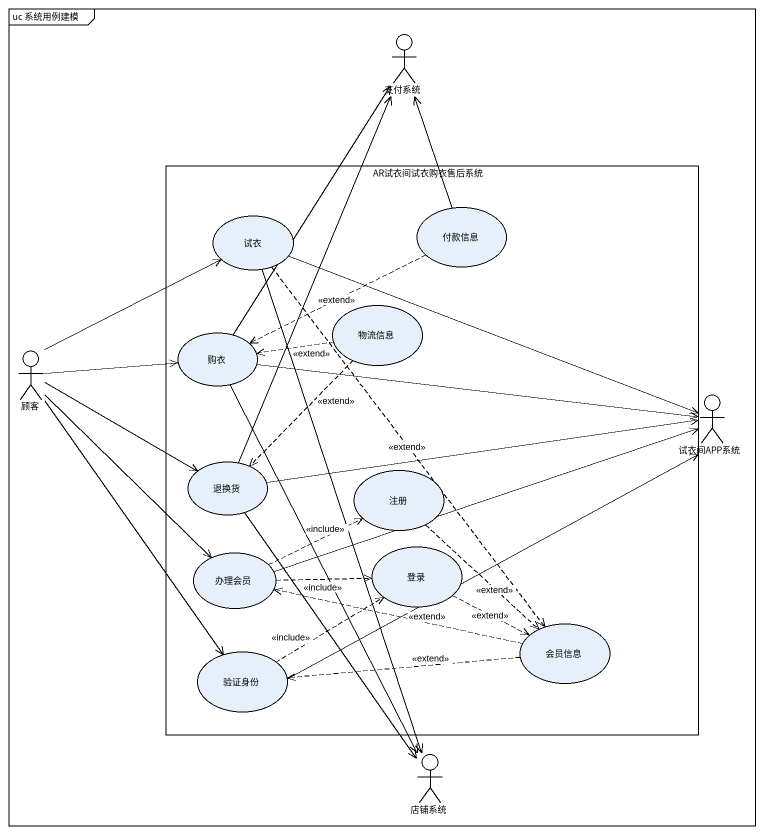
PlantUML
@startuml
mainframe uc 系统用例建模
actor 支付系统
rectangle AR试衣间试衣购衣售后系统 {
  usecase 付款信息
  usecase 试衣
  usecase 物流信息
  usecase 购衣
  usecase 退换货
  usecase 注册
  usecase 办理会员
  usecase 登录
  usecase 会员信息
  usecase 验证身份
}
actor 顾客
actor 试衣间APP系统
actor 店铺系统
付款信息 -up-> 支付系统
付款信息 .left.> 购衣 : <<extend>>
试衣 ..> 会员信息 : <<extend>>
物流信息 .left.> 购衣 : <<extend>>
物流信息 ..> 退换货 : <<extend>>
顾客 -up-> 试衣
顾客 -right-> 购衣
顾客 -right-> 退换货
顾客 --> 办理会员
顾客 --> 验证身份
购衣 -up-> 支付系统
购衣 -right-> 试衣间APP系统
试衣间APP系统 <-left- 试衣
试衣间APP系统 <-left- 退换货
试衣间APP系统 <-left- 办理会员
退换货 -up-> 支付系统
注册 ..> 会员信息 : <<extend>>
办理会员 .right.> 注册 : <<include>>
办理会员 .right.> 登录 : <<include>>
登录 .right.> 会员信息 : <<extend>>
会员信息 .left.> 办理会员 : <<extend>>
会员信息 .left.> 验证身份 : <<extend>>
验证身份 -right-> 试衣间APP系统
验证身份 .up.> 登录 : <<include>>
店铺系统 <-up- 试衣
店铺系统 <-up- 购衣
店铺系统 -up- 购衣
店铺系统 <-up- 退换货
@enduml
